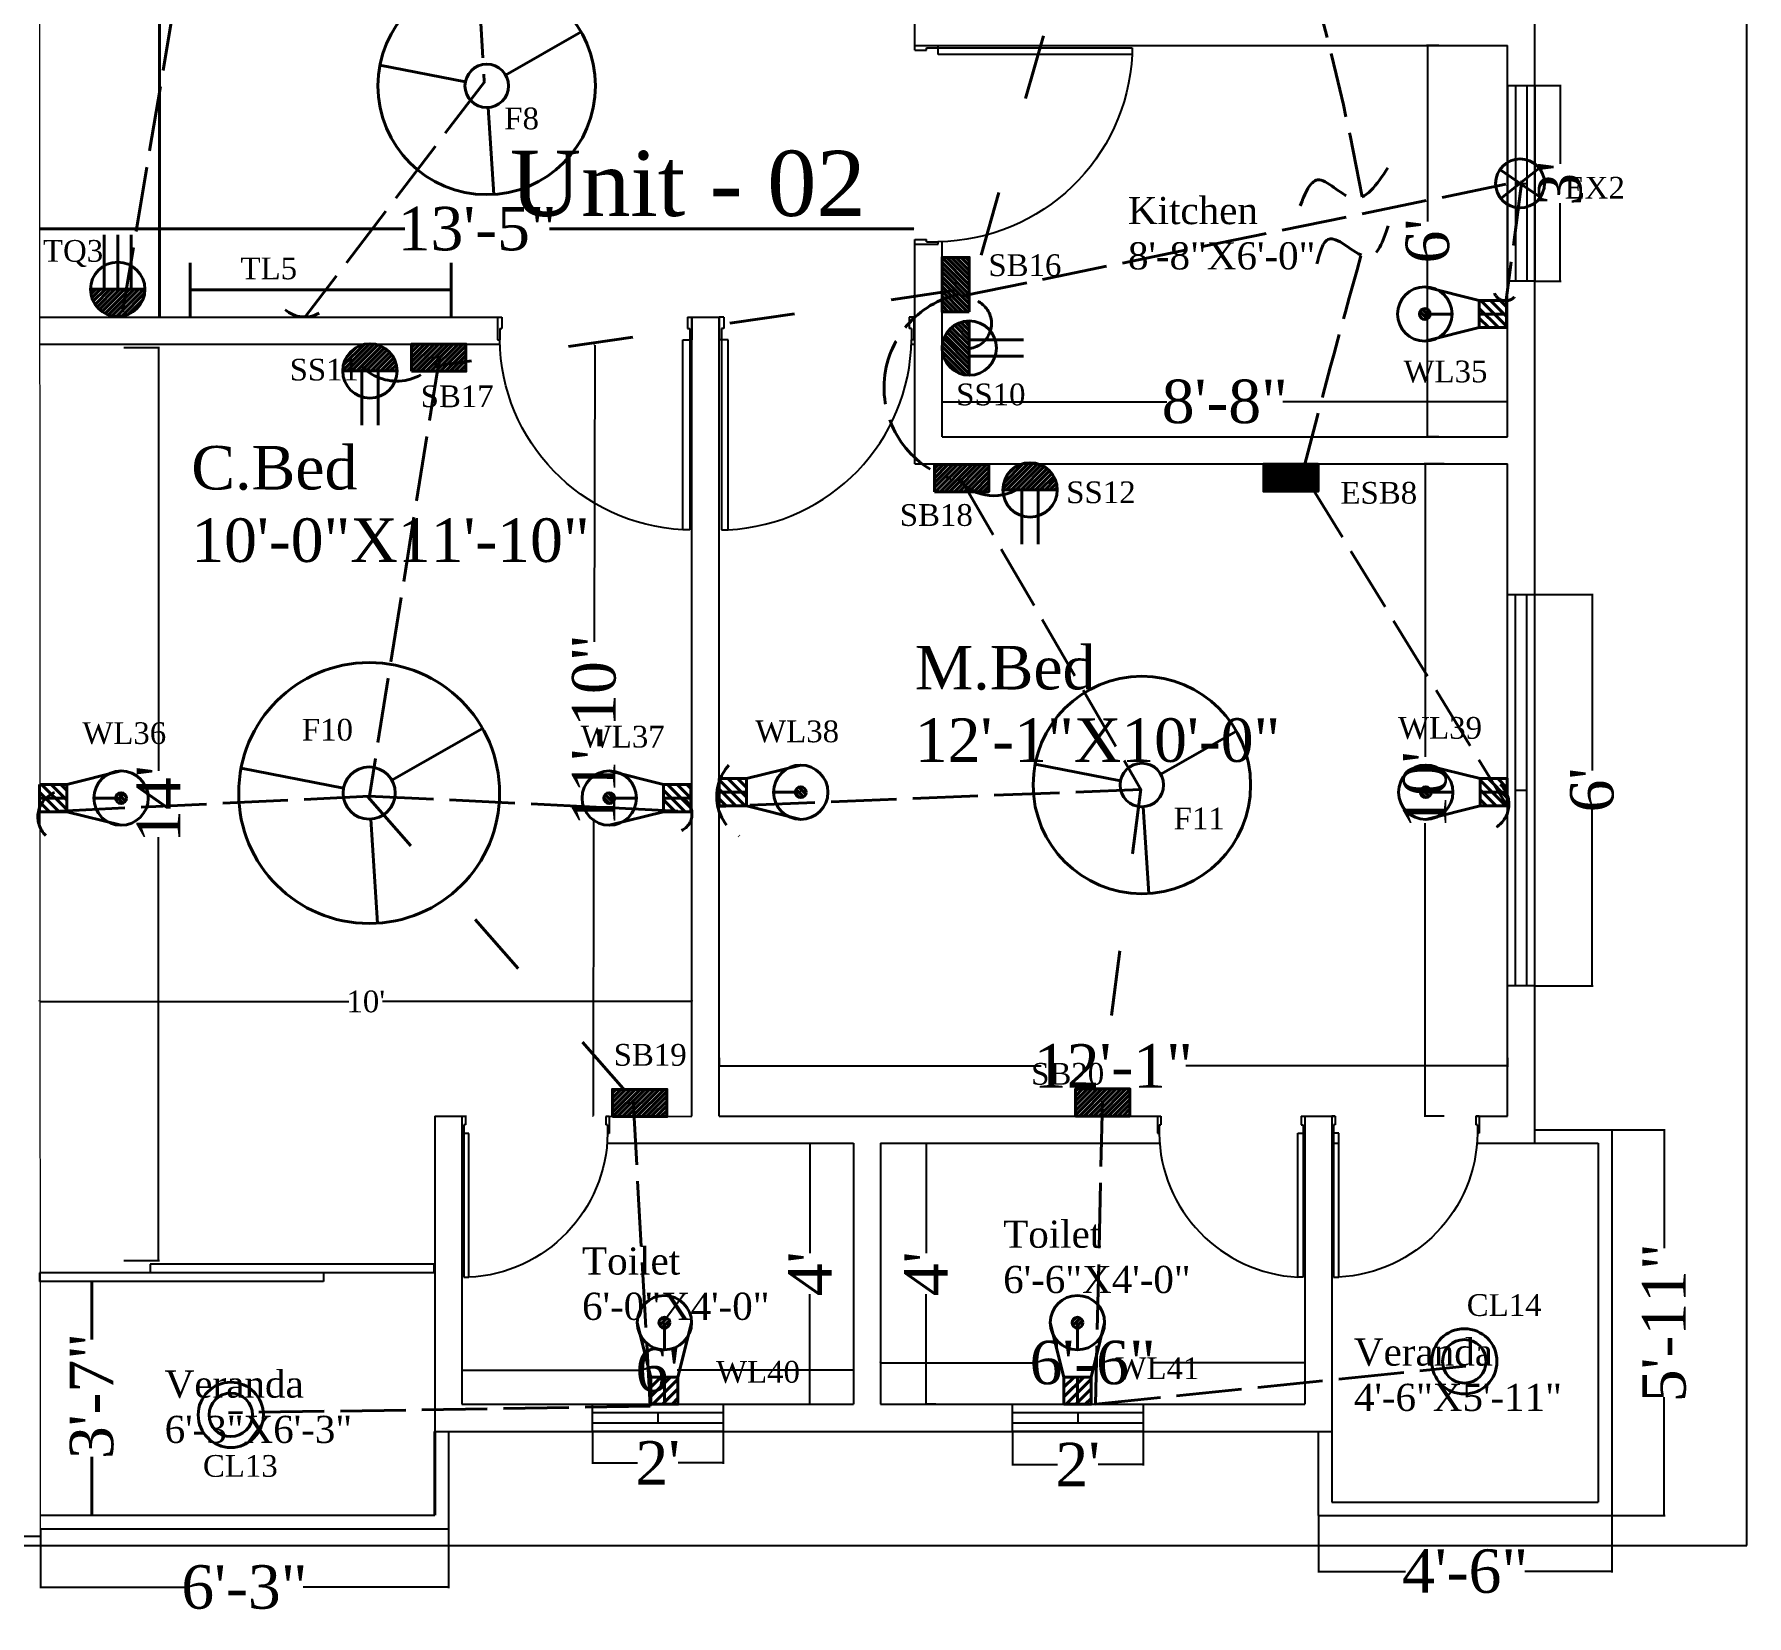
# Model space of a CAD drawing. Header units: inches. Extents: x -683 to 324, y -774 to 43.
# Drawn here: x -173.8 to 141.2, y -773.4 to -482.5 of the extents above; entities that cross this region are included whole.
import ezdxf

# ---------------------------------------------------------------- set-up
doc = ezdxf.new("R2010")
doc.units = ezdxf.units.IN
doc.header["$MEASUREMENT"] = 0
doc.linetypes.add('ACAD_ISO02W100', pattern=[15, 12, -3])
doc.linetypes.add('ACAD_ISO03W100', pattern=[30, 12, -18])
for name, color, linetype in [('Conduit', 118, 'ACAD_ISO02W100'), ('Dimention', 218, 'Continuous'), ('Door', 178, 'Continuous'), ('Emergency C', 50, 'ACAD_ISO02W100'), ('Fan', 109, 'Continuous'), ('Room Name', 10, 'Continuous'), ('SDB to SDB Conduit', 98, 'ACAD_ISO03W100'), ('sliding door', 6, 'Continuous'), ('Switch board', 182, 'Continuous'), ('Text', 38, 'Continuous'), ('Text 2', 18, 'Continuous'), ('veranda', 178, 'Continuous'), ('window', 78, 'Continuous')]:
    doc.layers.add(name, color=color, linetype=linetype)
doc.styles.get("Standard").update_dxf_attribs({"font": 'times.ttf', "height": 4})
doc.dimstyles.new('Copy of Horizontal', dxfattribs={"dimtxt": 0.18, "dimasz": 0.18, "dimexe": 0.18, "dimexo": 0.0625, "dimgap": 0.09, "dimtad": 0, "dimdec": 3, "dimzin": 0, "dimdsep": 46, "dimlunit": 4, "dimtxsty": 'Standard', "dimcen": 0.09, "dimadec": 0, "dimazin": 0, "dimtfac": 0.8, "dimtdec": 3, "dimtofl": 0, "dimtmove": 0, "dimatfit": 1, "dimfxl": 1, "dimtolj": 1, "dimtzin": 0, "dimarcsym": 0})
doc.dimstyles.new('Horizontal', dxfattribs={"dimtxt": 0.18, "dimasz": 0.18, "dimexe": 0.18, "dimexo": 0.0625, "dimgap": 0.09, "dimtad": 0, "dimdec": 3, "dimzin": 0, "dimdsep": 46, "dimlunit": 4, "dimtxsty": 'Standard', "dimcen": 0.09, "dimadec": 0, "dimazin": 0, "dimtfac": 0.8, "dimtdec": 3, "dimtofl": 0, "dimtmove": 0, "dimatfit": 3, "dimfxl": 1, "dimtolj": 1, "dimtzin": 0, "dimarcsym": 0})

# ---------------------------------------------------------------- blocks, each defined once
blk = doc.blocks.new('window 1')
at = {"layer": 'Door'}
for p, q in [((-0.5, 47), (-2, 47)), ((-2, 47), (-2, 5)), ((-0.5, 5), (-0.5, 47)), ((-43, 5), (-42.5, 5)), ((-43, 0), (-43, 5)), ((-42.5, 2.5), (-42.5, 5)), ((-2, 5), (0, 5)), ((-0.5, 2.5), (-0.5, 5)), ((0, 0), (0, 5)), ((-43, 0), (-42, 0)), ((-42.5, 2.5), (-42, 2.5)), ((-42, 0), (-42, 2.5)), ((-1, 2.5), (-0.5, 2.5)), ((-1, 0), (-1, 2.5)), ((-1, 0), (0, 0))]:
    blk.add_line(p, q, dxfattribs=at)
blk.add_arc((0.12, 4.43), 42.62, 92.846, 179.2373, dxfattribs=at)
blk = doc.blocks.new('window')
at = {"layer": 'window'}
for p, q in [((-12, 5), (12, 5)), ((-12, 0), (-12, 5)), ((12, 5), (12, 0)), ((-12, 3.5), (12, 3.5)), ((0, 3.5), (0, 1.5)), ((12, 1.5), (-12, 1.5)), ((12, 0), (-12, 0))]:
    blk.add_line(p, q, dxfattribs=at)
blk = doc.blocks.new('A$C7D924392')
at = {"layer": 'sliding door'}
for p, q in [((0, 0), (0, 48.87)), ((0, 48.87), (1.5, 48.87)), ((1.5, 0), (1.5, 48.87)), ((0, 0), (1.5, 0))]:
    blk.add_line(p, q, dxfattribs=at)
blk = doc.blocks.new('sliding door')
at = {"layer": 'sliding door'}
for p, q in [((-3, -67.86), (-3, -18.99)), ((-3, -18.99), (-1.5, -18.99)), ((-1.5, -67.86), (-1.5, -18.99)), ((-3, -67.86), (-1.5, -67.86))]:
    blk.add_line(p, q, dxfattribs=at)
blk.add_blockref('A$C7D924392', (-1.5, -48.87), dxfattribs=at)
blk = doc.blocks.new('window 2')
at = {"layer": 'Door'}
for p, q in [((0.5, 5), (0.5, 47)), ((0.5, 47), (2, 47)), ((2, 47), (2, 5)), ((2, 5), (0, 5)), ((0, 0), (0, 5)), ((0.5, 2.5), (0.5, 5)), ((43, 5), (42.5, 5)), ((42.5, 2.5), (42.5, 5)), ((43, 0), (43, 5)), ((1, 0), (0, 0)), ((1, 2.5), (0.5, 2.5)), ((1, 0), (1, 2.5)), ((42.5, 2.5), (42, 2.5)), ((42, 0), (42, 2.5)), ((43, 0), (42, 0))]:
    blk.add_line(p, q, dxfattribs=at)
blk.add_arc((-0.12, 4.43), 42.62, 0.7627, 87.154, dxfattribs=at)
blk = doc.blocks.new('*D41')
at = {"layer": 'Defpoints', "color": 0, "lineweight": 40}
for p in [(102.22, -491.92), (102.22, -527.92), (106.85, -527.92)]:
    blk.add_point(p, dxfattribs=at)
at = {"layer": 'Dimention', "color": 0, "lineweight": -2}
for p, q in [((102.28, -491.92), (107.03, -491.92)), ((106.85, -492.1), (106.85, -506.3)), ((106.85, -527.74), (106.85, -513.53)), ((102.28, -527.92), (107.03, -527.92))]:
    blk.add_line(p, q, dxfattribs=at)
at = {"layer": 'Dimention', "color": 0, "lineweight": 40}
for points in [[(106.82, -492.1), (106.88, -492.1), (106.85, -491.92)], [(106.82, -527.74), (106.88, -527.74), (106.85, -527.92)]]:
    blk.add_solid(points, dxfattribs=at)
at = {"layer": 'Dimention', "color": 0, "lineweight": 40, "insert": (106.85, -509.92), "char_height": 8, "attachment_point": 5, "rotation": 90}
blk.add_mtext("\\A1;3'", dxfattribs=at)
blk = doc.blocks.new('*D42')
at = {"layer": 'Defpoints', "color": 0, "lineweight": 40}
for p in [(97.19, -550.09), (-6.81, -552.76), (97.19, -552.76)]:
    blk.add_point(p, dxfattribs=at)
at = {"layer": 'Dimention', "color": 0, "lineweight": -2}
for p, q in [((-6.81, -552.7), (-6.81, -549.91)), ((-6.63, -550.09), (34.5, -550.09)), ((97.01, -550.09), (55.87, -550.09)), ((97.19, -552.7), (97.19, -549.91))]:
    blk.add_line(p, q, dxfattribs=at)
at = {"layer": 'Dimention', "color": 0, "lineweight": 40}
for points in [[(-6.63, -550.06), (-6.63, -550.12), (-6.81, -550.09)], [(97.01, -550.06), (97.01, -550.12), (97.19, -550.09)]]:
    blk.add_solid(points, dxfattribs=at)
at = {"layer": 'Dimention', "color": 0, "lineweight": 40, "insert": (45.19, -550.09), "char_height": 8, "attachment_point": 5}
blk.add_mtext('\\A1;8\'-8"', dxfattribs=at)
blk = doc.blocks.new('*D43')
at = {"layer": 'Defpoints', "color": 0, "lineweight": 40}
for p in [(84.62, -484.53), (82.49, -556.53), (84.62, -556.53)]:
    blk.add_point(p, dxfattribs=at)
at = {"layer": 'Dimention', "color": 0, "lineweight": -2}
for p, q in [((84.56, -484.53), (82.31, -484.53)), ((82.49, -484.71), (82.49, -516.92)), ((82.49, -556.35), (82.49, -524.13)), ((84.56, -556.53), (82.31, -556.53))]:
    blk.add_line(p, q, dxfattribs=at)
at = {"layer": 'Dimention', "color": 0, "lineweight": 40}
for points in [[(82.46, -484.71), (82.52, -484.71), (82.49, -484.53)], [(82.46, -556.35), (82.52, -556.35), (82.49, -556.53)]]:
    blk.add_solid(points, dxfattribs=at)
at = {"layer": 'Dimention', "color": 0, "lineweight": 40, "insert": (82.49, -520.53), "char_height": 8, "attachment_point": 5, "rotation": 90}
blk.add_mtext("\\A1;6'", dxfattribs=at)
blk = doc.blocks.new('*D44')
at = {"layer": 'Defpoints', "color": 0, "lineweight": 40}
for p in [(102.18, -585.53), (102.18, -657.53), (112.74, -657.53)]:
    blk.add_point(p, dxfattribs=at)
at = {"layer": 'Dimention', "color": 0, "lineweight": -2}
for p, q in [((102.24, -585.53), (112.92, -585.53)), ((112.74, -585.71), (112.74, -617.92)), ((112.74, -657.35), (112.74, -625.13)), ((102.24, -657.53), (112.92, -657.53))]:
    blk.add_line(p, q, dxfattribs=at)
at = {"layer": 'Dimention', "color": 0, "lineweight": 40}
for points in [[(112.71, -585.71), (112.77, -585.71), (112.74, -585.53)], [(112.71, -657.35), (112.77, -657.35), (112.74, -657.53)]]:
    blk.add_solid(points, dxfattribs=at)
at = {"layer": 'Dimention', "color": 0, "lineweight": 40, "insert": (112.74, -621.53), "char_height": 8, "attachment_point": 5, "rotation": 90}
blk.add_mtext("\\A1;6'", dxfattribs=at)
blk = doc.blocks.new('*D45')
at = {"layer": 'Defpoints', "color": 0, "lineweight": 40}
for p in [(-47.81, -670.72), (97.19, -670.72), (97.19, -672.28)]:
    blk.add_point(p, dxfattribs=at)
at = {"layer": 'Dimention', "color": 0, "lineweight": -2}
for p, q in [((-47.81, -670.78), (-47.81, -672.46)), ((97.19, -670.78), (97.19, -672.46)), ((-47.63, -672.28), (11.38, -672.28)), ((97.01, -672.28), (37.99, -672.28))]:
    blk.add_line(p, q, dxfattribs=at)
at = {"layer": 'Dimention', "color": 0, "lineweight": 40}
for points in [[(-47.63, -672.25), (-47.63, -672.31), (-47.81, -672.28)], [(97.01, -672.25), (97.01, -672.31), (97.19, -672.28)]]:
    blk.add_solid(points, dxfattribs=at)
at = {"layer": 'Dimention', "color": 0, "lineweight": 40, "insert": (24.69, -672.28), "char_height": 8, "attachment_point": 5}
blk.add_mtext('\\A1;12\'-1"', dxfattribs=at)
blk = doc.blocks.new('*D46')
at = {"layer": 'Defpoints', "color": 0, "lineweight": 40}
for p in [(82.02, -561.53), (85.59, -561.53), (85.59, -681.53)]:
    blk.add_point(p, dxfattribs=at)
at = {"layer": 'Dimention', "color": 0, "lineweight": -2}
for p, q in [((85.53, -561.53), (81.84, -561.53)), ((82.02, -561.71), (82.02, -615.41)), ((82.02, -681.35), (82.02, -627.64)), ((85.53, -681.53), (81.84, -681.53))]:
    blk.add_line(p, q, dxfattribs=at)
at = {"layer": 'Dimention', "color": 0, "lineweight": 40}
for points in [[(81.99, -561.71), (82.05, -561.71), (82.02, -561.53)], [(81.99, -681.35), (82.05, -681.35), (82.02, -681.53)]]:
    blk.add_solid(points, dxfattribs=at)
at = {"layer": 'Dimention', "color": 0, "lineweight": 40, "insert": (82.02, -621.53), "char_height": 8, "attachment_point": 5, "rotation": 90}
blk.add_mtext("\\A1;10'", dxfattribs=at)
blk = doc.blocks.new('*D47')
at = {"layer": 'Defpoints', "color": 0, "lineweight": 40}
for p in [(-172.81, -660.45), (-52.81, -660.45), (-52.81, -660.45)]:
    blk.add_point(p, dxfattribs=at)
at = {"layer": 'Dimention', "color": 0, "lineweight": -2}
for p, q in [((-172.81, -660.39), (-172.81, -660.27)), ((-172.63, -660.45), (-115.92, -660.45)), ((-52.99, -660.45), (-109.71, -660.45)), ((-52.81, -660.39), (-52.81, -660.27))]:
    blk.add_line(p, q, dxfattribs=at)
at = {"layer": 'Dimention', "color": 0, "lineweight": 40}
for points in [[(-172.63, -660.42), (-172.63, -660.48), (-172.81, -660.45)], [(-52.99, -660.42), (-52.99, -660.48), (-52.81, -660.45)]]:
    blk.add_solid(points, dxfattribs=at)
at = {"layer": 'Dimention', "color": 0, "lineweight": 40, "insert": (-112.81, -660.45), "char_height": 4, "attachment_point": 5}
blk.add_mtext("\\A1;10'", dxfattribs=at)
blk = doc.blocks.new('*D48')
at = {"layer": 'Defpoints', "color": 0, "lineweight": 40}
for p in [(-70.71, -539.53), (-70.93, -681.56), (-70.93, -681.56)]:
    blk.add_point(p, dxfattribs=at)
at = {"layer": 'Dimention', "color": 0, "lineweight": -2}
for p, q in [((-70.77, -539.53), (-70.89, -539.53)), ((-70.71, -539.71), (-70.79, -594.28)), ((-70.93, -681.38), (-70.84, -626.81)), ((-70.99, -681.56), (-71.11, -681.56))]:
    blk.add_line(p, q, dxfattribs=at)
at = {"layer": 'Dimention', "color": 0, "lineweight": 40}
for points in [[(-70.74, -539.71), (-70.68, -539.71), (-70.71, -539.53)], [(-70.96, -681.38), (-70.9, -681.38), (-70.93, -681.56)]]:
    blk.add_solid(points, dxfattribs=at)
at = {"layer": 'Dimention', "color": 0, "lineweight": 40, "insert": (-70.82, -610.54), "char_height": 8, "attachment_point": 5, "rotation": 89.9106}
blk.add_mtext('\\A1;11\'-10"', dxfattribs=at)
blk = doc.blocks.new('*D49')
at = {"layer": 'Defpoints', "color": 0, "lineweight": 40}
for p in [(6.15, -739.53), (30.15, -739.53), (30.15, -745.61)]:
    blk.add_point(p, dxfattribs=at)
at = {"layer": 'Dimention', "color": 0, "lineweight": -2}
for p, q in [((6.15, -739.59), (6.15, -745.79)), ((30.15, -739.59), (30.15, -745.79)), ((6.33, -745.61), (14.42, -745.61)), ((29.97, -745.61), (21.88, -745.61))]:
    blk.add_line(p, q, dxfattribs=at)
at = {"layer": 'Dimention', "color": 0, "lineweight": 40}
for points in [[(6.33, -745.58), (6.33, -745.64), (6.15, -745.61)], [(29.97, -745.58), (29.97, -745.64), (30.15, -745.61)]]:
    blk.add_solid(points, dxfattribs=at)
at = {"layer": 'Dimention', "color": 0, "lineweight": 40, "insert": (18.15, -745.61), "char_height": 8, "attachment_point": 5}
blk.add_mtext("\\A1;2'", dxfattribs=at)
blk = doc.blocks.new('*D50')
at = {"layer": 'Defpoints', "color": 0, "lineweight": 40}
for p in [(-71.1, -739.53), (-47.1, -739.53), (-47.1, -745.32)]:
    blk.add_point(p, dxfattribs=at)
at = {"layer": 'Dimention', "color": 0, "lineweight": -2}
for p, q in [((-71.1, -739.59), (-71.1, -745.5)), ((-47.1, -739.59), (-47.1, -745.5)), ((-70.92, -745.32), (-62.83, -745.32)), ((-47.28, -745.32), (-55.37, -745.32))]:
    blk.add_line(p, q, dxfattribs=at)
at = {"layer": 'Dimention', "color": 0, "lineweight": 40}
for points in [[(-70.92, -745.29), (-70.92, -745.35), (-71.1, -745.32)], [(-47.28, -745.29), (-47.28, -745.35), (-47.1, -745.32)]]:
    blk.add_solid(points, dxfattribs=at)
at = {"layer": 'Dimention', "color": 0, "lineweight": 40, "insert": (-59.1, -745.32), "char_height": 8, "attachment_point": 5}
blk.add_mtext("\\A1;2'", dxfattribs=at)
blk = doc.blocks.new('*D51')
at = {"layer": 'Defpoints', "color": 0, "lineweight": 40}
for p in [(-95.11, -728.26), (-23.11, -728.26), (-23.11, -728.26)]:
    blk.add_point(p, dxfattribs=at)
at = {"layer": 'Dimention', "color": 0, "lineweight": -2}
for p, q in [((-95.11, -728.2), (-95.11, -728.08)), ((-94.93, -728.26), (-62.72, -728.26)), ((-23.29, -728.26), (-55.51, -728.26)), ((-23.11, -728.2), (-23.11, -728.08))]:
    blk.add_line(p, q, dxfattribs=at)
at = {"layer": 'Dimention', "color": 0, "lineweight": 40}
for points in [[(-94.93, -728.23), (-94.93, -728.29), (-95.11, -728.26)], [(-23.29, -728.23), (-23.29, -728.29), (-23.11, -728.26)]]:
    blk.add_solid(points, dxfattribs=at)
at = {"layer": 'Dimention', "color": 0, "lineweight": 40, "insert": (-59.11, -728.26), "char_height": 8, "attachment_point": 5}
blk.add_mtext("\\A1;6'", dxfattribs=at)
blk = doc.blocks.new('*D52')
at = {"layer": 'Defpoints', "color": 0, "lineweight": 40}
for p in [(-31.12, -686.53), (-31.12, -686.53), (-31.12, -734.53)]:
    blk.add_point(p, dxfattribs=at)
at = {"layer": 'Dimention', "color": 0, "lineweight": -2}
for p, q in [((-31.19, -686.53), (-31.3, -686.53)), ((-31.12, -686.71), (-31.12, -706.76)), ((-31.12, -734.35), (-31.12, -714.29)), ((-31.19, -734.53), (-31.3, -734.53))]:
    blk.add_line(p, q, dxfattribs=at)
at = {"layer": 'Dimention', "color": 0, "lineweight": 40}
for points in [[(-31.15, -686.71), (-31.09, -686.71), (-31.12, -686.53)], [(-31.15, -734.35), (-31.09, -734.35), (-31.12, -734.53)]]:
    blk.add_solid(points, dxfattribs=at)
at = {"layer": 'Dimention', "color": 0, "lineweight": 40, "insert": (-31.12, -710.53), "char_height": 8, "attachment_point": 5, "rotation": 90}
blk.add_mtext("\\A1;4'", dxfattribs=at)
blk = doc.blocks.new('*D53')
at = {"layer": 'Defpoints', "color": 0, "lineweight": 40}
for p in [(-9.77, -686.53), (-9.77, -686.53), (-7.89, -734.53)]:
    blk.add_point(p, dxfattribs=at)
at = {"layer": 'Dimention', "color": 0, "lineweight": -2}
for p, q in [((-9.83, -686.53), (-9.95, -686.53)), ((-9.77, -686.71), (-9.77, -706.76)), ((-9.77, -734.35), (-9.77, -714.29)), ((-7.95, -734.53), (-9.95, -734.53))]:
    blk.add_line(p, q, dxfattribs=at)
at = {"layer": 'Dimention', "color": 0, "lineweight": 40}
for points in [[(-9.8, -686.71), (-9.74, -686.71), (-9.77, -686.53)], [(-9.8, -734.35), (-9.74, -734.35), (-9.77, -734.53)]]:
    blk.add_solid(points, dxfattribs=at)
at = {"layer": 'Dimention', "color": 0, "lineweight": 40, "insert": (-9.77, -710.53), "char_height": 8, "attachment_point": 5, "rotation": 90}
blk.add_mtext("\\A1;4'", dxfattribs=at)
blk = doc.blocks.new('*D54')
at = {"layer": 'Defpoints', "color": 0, "lineweight": 40}
for p in [(-18.11, -726.9), (59.89, -726.9), (59.89, -726.9)]:
    blk.add_point(p, dxfattribs=at)
at = {"layer": 'Dimention', "color": 0, "lineweight": -2}
for p, q in [((-18.11, -726.84), (-18.11, -726.72)), ((-17.93, -726.9), (10.09, -726.9)), ((59.71, -726.9), (31.68, -726.9)), ((59.89, -726.84), (59.89, -726.72))]:
    blk.add_line(p, q, dxfattribs=at)
at = {"layer": 'Dimention', "color": 0, "lineweight": 40}
for points in [[(-17.93, -726.87), (-17.93, -726.93), (-18.11, -726.9)], [(59.71, -726.87), (59.71, -726.93), (59.89, -726.9)]]:
    blk.add_solid(points, dxfattribs=at)
at = {"layer": 'Dimention', "color": 0, "lineweight": 40, "insert": (20.89, -726.9), "char_height": 8, "attachment_point": 5}
blk.add_mtext('\\A1;6\'-6"', dxfattribs=at)
blk = doc.blocks.new('*D55')
at = {"layer": 'Defpoints', "color": 0, "lineweight": 40}
for p in [(116.39, -684.03), (116.39, -755.03), (126.01, -755.03)]:
    blk.add_point(p, dxfattribs=at)
at = {"layer": 'Dimention', "color": 0, "lineweight": -2}
for p, q in [((116.45, -684.03), (126.19, -684.03)), ((126.01, -684.21), (126.01, -705.81)), ((126.01, -754.85), (126.01, -733.24)), ((116.45, -755.03), (126.19, -755.03))]:
    blk.add_line(p, q, dxfattribs=at)
at = {"layer": 'Dimention', "color": 0, "lineweight": 40}
for points in [[(125.98, -684.21), (126.04, -684.21), (126.01, -684.03)], [(125.98, -754.85), (126.04, -754.85), (126.01, -755.03)]]:
    blk.add_solid(points, dxfattribs=at)
at = {"layer": 'Dimention', "color": 0, "lineweight": 40, "insert": (126.01, -719.53), "char_height": 8, "attachment_point": 5, "rotation": 90}
blk.add_mtext('\\A1;5\'-11"', dxfattribs=at)
blk = doc.blocks.new('*D56')
at = {"layer": 'Defpoints', "color": 0, "lineweight": 40}
for p in [(62.39, -755.03), (116.39, -755.03), (116.39, -765.28)]:
    blk.add_point(p, dxfattribs=at)
at = {"layer": 'Dimention', "color": 0, "lineweight": -2}
for p, q in [((62.39, -755.09), (62.39, -765.46)), ((116.39, -755.09), (116.39, -765.46)), ((62.57, -765.28), (78.43, -765.28)), ((116.21, -765.28), (100.34, -765.28))]:
    blk.add_line(p, q, dxfattribs=at)
at = {"layer": 'Dimention', "color": 0, "lineweight": 40}
for points in [[(62.57, -765.25), (62.57, -765.31), (62.39, -765.28)], [(116.21, -765.25), (116.21, -765.31), (116.39, -765.28)]]:
    blk.add_solid(points, dxfattribs=at)
at = {"layer": 'Dimention', "color": 0, "lineweight": 40, "insert": (89.39, -765.28), "char_height": 8, "attachment_point": 5}
blk.add_mtext('\\A1;4\'-6"', dxfattribs=at)
blk = doc.blocks.new('*D73')
at = {"layer": 'Defpoints', "color": 0, "lineweight": 40}
for p in [(-172.64, -757.42), (-97.61, -757.42), (-97.61, -768.2)]:
    blk.add_point(p, dxfattribs=at)
at = {"layer": 'Dimention', "color": 0, "lineweight": -2}
for p, q in [((-172.64, -757.49), (-172.64, -768.38)), ((-97.61, -757.49), (-97.61, -768.38)), ((-172.46, -768.2), (-145.92, -768.2)), ((-97.79, -768.2), (-124.33, -768.2))]:
    blk.add_line(p, q, dxfattribs=at)
at = {"layer": 'Dimention', "color": 0, "lineweight": 40}
for points in [[(-172.46, -768.17), (-172.46, -768.23), (-172.64, -768.2)], [(-97.79, -768.17), (-97.79, -768.23), (-97.61, -768.2)]]:
    blk.add_solid(points, dxfattribs=at)
at = {"layer": 'Dimention', "color": 0, "lineweight": 40, "insert": (-135.13, -768.2), "char_height": 8, "attachment_point": 5}
blk.add_mtext('\\A1;6\'-3"', dxfattribs=at)
blk = doc.blocks.new('*D83')
at = {"layer": 'Defpoints', "color": 0, "lineweight": 40}
for p in [(-157.39, -540.11), (-157.39, -708.11), (-150.94, -708.11)]:
    blk.add_point(p, dxfattribs=at)
at = {"layer": 'Dimention', "color": 0, "lineweight": -2}
for p, q in [((-157.33, -540.11), (-150.76, -540.11)), ((-150.94, -540.29), (-150.94, -617.99)), ((-150.94, -707.93), (-150.94, -630.23)), ((-157.33, -708.11), (-150.76, -708.11))]:
    blk.add_line(p, q, dxfattribs=at)
at = {"layer": 'Dimention', "color": 0, "lineweight": 40}
for points in [[(-150.97, -540.29), (-150.91, -540.29), (-150.94, -540.11)], [(-150.97, -707.93), (-150.91, -707.93), (-150.94, -708.11)]]:
    blk.add_solid(points, dxfattribs=at)
at = {"layer": 'Dimention', "color": 0, "lineweight": 40, "insert": (-150.94, -624.11), "char_height": 8, "attachment_point": 5, "rotation": 90}
blk.add_mtext("\\A1;14'", dxfattribs=at)
blk = doc.blocks.new('Fan')
at = {"layer": 'Fan', "lineweight": 40}
for p, q in [((1.74, 0.99), (8.69, 4.96)), ((-1.96, 0.38), (-9.82, 1.9)), ((0.13, -2), (0.65, -9.98))]:
    blk.add_line(p, q, dxfattribs=at)
for radius in [10, 2]:
    blk.add_circle((0, 0), radius, dxfattribs=at)
blk = doc.blocks.new('TL')
at = {"layer": 'Switch board', "lineweight": 40}
for p, q in [((-24, 0), (-24, 5)), ((24, 0), (24, 5)), ((-24, 0), (24, 0)), ((-24, 0), (-24, -5)), ((24, 0), (24, -5))]:
    blk.add_line(p, q, dxfattribs=at)
blk = doc.blocks.new('SB')
at = {"layer": 'Switch board', "lineweight": 40}
h = blk.add_hatch(dxfattribs=at)
h.set_pattern_fill('ANSI31', color=256, scale=5, style=0)
h.set_pattern_definition([(45, (-224.795, 3.29954), (-0.4419417, 0.4419417), [])])
h.paths.add_polyline_path([(5, 0), (5, 5), (-5, 5), (-5, 0)])
blk.add_lwpolyline([(-5, 0), (5, 0), (5, 5), (-5, 5)], close=True, dxfattribs=at)
blk = doc.blocks.new('2 pin')
at = {"layer": 'Switch board', "lineweight": 40}
h = blk.add_hatch(dxfattribs=at)
h.set_pattern_fill('ANSI31', color=256, scale=5, style=0)
h.set_pattern_definition([(45, (-254.6713, 8.2058), (-0.4419417, 0.4419417), [])])
h.paths.add_polyline_path([(5, 5), (-5, 5, 1)])
for p, q in [((-1.5, 5), (-1.5, 15)), ((1.5, 5), (1.5, 15)), ((-5, 5), (5, 5))]:
    blk.add_line(p, q, dxfattribs=at)
blk.add_circle((0, 5), 5, dxfattribs=at)
blk = doc.blocks.new('WL')
at = {"layer": 'Switch board', "lineweight": 40}
h = blk.add_hatch(dxfattribs=at)
h.set_pattern_fill('ANSI31', color=256, scale=5, style=0)
h.set_pattern_definition([(45, (-235.11827, 115.6762), (-0.4419417, 0.4419417), [])])
h.paths.add_polyline_path([(1, 15, 1), (-1, 15, 1)])
h = blk.add_hatch(dxfattribs=at)
h.set_pattern_fill('ANSI31', color=256, scale=10, style=0)
h.set_pattern_definition([(45, (-235.1183, 115.6762), (-0.8838835, 0.8838835), [])])
h.paths.add_polyline_path([(0, 5), (-2.5, 5), (-2.5, 0), (0, 0)])
h.paths.add_polyline_path([(0, 0), (2.5, 0), (2.5, 5), (0, 5)])
for p, q in [((-2.5, 5), (-5, 15)), ((0, 10), (0, 15)), ((2.5, 5), (5, 15)), ((0, 0), (0, 5))]:
    blk.add_line(p, q, dxfattribs=at)
blk.add_lwpolyline([(-2.5, 0), (2.5, 0), (2.5, 5), (-2.5, 5)], close=True, dxfattribs=at)
for radius in [5, 1]:
    blk.add_circle((0, 15), radius, dxfattribs=at)
blk = doc.blocks.new('EXF')
at = {"layer": 'Switch board', "lineweight": 40}
for p, q in [((-4.96, 3.37), (4.96, -3.37)), ((4.69, 3.74), (-4.69, -3.74))]:
    blk.add_line(p, q, dxfattribs=at)
blk.add_circle((0, 0), 6, dxfattribs=at)
blk = doc.blocks.new('CL')
at = {"layer": 'Switch board', "lineweight": 40}
for radius in [6, 4]:
    blk.add_circle((0, 0), radius, dxfattribs=at)
blk = doc.blocks.new('ESB')
at = {"layer": 'Switch board', "lineweight": 40}
h = blk.add_hatch(dxfattribs=at)
h.set_pattern_fill('ANSI33', color=256, style=0)
h.set_pattern_definition([(45, (320.91762, 69.20733), (-0.1767767, 0.1767767), []), (45, (321.0944, 69.20733), (-0.1767767, 0.1767767), [0.125, -0.0625])])
h.paths.add_polyline_path([(0.01, -5.06), (5.01, -5.06), (5.01, 4.94), (0.01, 4.94)])
blk.add_line((4.99, -0.12), (0.05, -0.09), dxfattribs=at)
at = {"layer": 'Switch board', "lineweight": 40, "rotation": 90}
blk.add_blockref('SB', (5.01, -0.06), dxfattribs=at)
blk = doc.blocks.new('3 pin')
at = {"layer": 'Switch board', "lineweight": 40}
h = blk.add_hatch(dxfattribs=at)
h.set_pattern_fill('ANSI31', color=256, scale=5, style=0)
h.set_pattern_definition([(45, (-257.0965, 5.305), (-0.4419417, 0.4419417), [])])
h.paths.add_polyline_path([(5, 5), (-5, 5, 1)])
for p, q in [((-2.5, 5), (-2.5, 15)), ((0, 5), (0, 15)), ((2.5, 5), (2.5, 15)), ((-5, 5), (5, 5))]:
    blk.add_line(p, q, dxfattribs=at)
blk.add_circle((0, 5), 5, dxfattribs=at)

msp = doc.modelspace()

# ---------------------------------------------------------------- linework, layer by layer
for p, q in [((141.1856, -760.5267), (141.1856, -46.5267)), ((-11.8144, -484.5267), (-11.8144, -426.5267)), ((102.1856, -686.5267), (102.1856, -426.5267)), ((-11.8144, -484.5267), (97.1856, -484.5267)), ((97.1856, -556.5267), (97.1856, -484.5267)), ((97.1856, -556.5267), (97.1856, -484.5267)), ((-11.8144, -561.5267), (-11.8144, -520.2267)), ((-6.8144, -556.5267), (-6.8144, -520.634)), ((-172.8144, -534.5267), (-87.7693, -534.5267)), ((-52.8144, -539.5267), (-52.8144, -534.5267)), ((-52.8144, -534.5267), (-47.8144, -534.5267)), ((-47.8144, -681.5267), (-47.8144, -534.5267)), ((-12.4592, -534.5267), (-11.8144, -534.5267)), ((-172.8144, -539.5267), (-88.1643, -539.5267)), ((-52.8144, -681.5267), (-52.8144, -539.5267)), ((-12.3452, -539.5267), (-11.8144, -539.5267)), ((-6.8144, -556.5267), (97.1856, -556.5267)), ((-11.8144, -561.5267), (97.1856, -561.5267)), ((97.1856, -681.5267), (97.1856, -561.5267)), ((97.1856, -681.5267), (97.1856, -561.5267)), ((-100.1148, -681.5267), (-94.2825, -681.5267)), ((-100.1148, -681.5267), (-100.1148, -739.5267)), ((-95.1148, -681.5267), (-95.1148, -734.5267)), ((-68.0248, -681.5667), (-52.8144, -681.5267)), ((-47.8144, -681.5267), (32.7952, -681.5267)), ((59.8852, -681.5267), (59.8852, -734.5267)), ((59.8852, -681.5267), (65.5152, -681.5267)), ((64.8852, -681.5267), (64.8852, -739.5267)), ((91.3452, -681.5267), (97.1856, -681.5267)), ((-68.425, -686.5267), (-23.1148, -686.5267)), ((-23.1148, -686.5267), (-23.1148, -734.5267)), ((-18.1148, -686.5267), (-18.1148, -734.5267)), ((-18.1148, -686.5267), (33.1987, -686.5267)), ((64.8852, -686.5267), (66.1452, -686.5267)), ((91.5717, -686.5267), (102.1856, -686.5267)), ((-95.1148, -734.5267), (-23.1148, -734.5267)), ((-18.1148, -734.5267), (59.8852, -734.5267)), ((-100.1148, -739.5267), (64.8852, -739.5267)), ((-178.0074, -758.8289), (-172.6388, -758.8289)), ((-494.8144, -760.5267), (141.1856, -760.5267))]:
    msp.add_line(p, q)
at = {"color": 1, "lineweight": 18}
msp.add_line((-172.6382, -760.5267), (-172.8144, -292.5267), dxfattribs=at)
at = {"layer": 'Conduit', "lineweight": 40}
for p, q in [((-138.1733, -418.151), (-157.644, -534.1457)), ((-94.5055, -429.93), (-91.0513, -491.1627)), ((-90.9055, -491.1472), (-123.9425, -534.45)), ((-3.0092, -530.6128), (99.8103, -509.4716)), ((99.8103, -509.4716), (96.9437, -531.4148)), ((-99.213, -541.6723), (-112.1522, -622.6855)), ((-3.4412, -564.211), (29.7935, -621.5418)), ((-112.1522, -622.6855), (-172.8183, -625.5825)), ((-112.369, -622.6278), (-53.066, -625.5044)), ((29.751, -621.417), (-48.0145, -624.5392)), ((-63.6615, -678.5043), (-60.4794, -734.9126)), ((22.6833, -678.7994), (21.3965, -734.5332)), ((21.3965, -734.5332), (89.4967, -727.5457)), ((-60.4794, -734.9126), (-138.0422, -736.1043))]:
    msp.add_line(p, q, dxfattribs=at)
for centre, radius, start, end in [((0.0764, -547.4605), 17.5652, 101.972591, 252.50302), ((-2.3374, -535.7108), 4.6144, 274.055219, 98.879038), ((96.8332, -529.3555), 2.18, 200.99295, 319.349887), ((-124.0627, -529.0152), 5.4794, 229.477605, 298.938933), ((-107.099, -537.2535), 9.0384, 222.982107, 329.440312), ((2.6773, -558.8065), 8.5643, 220.765639, 308.53654), ((-39.8193, -622.7288), 8.4565, 137.053835, 239.420735), ((92.4379, -624.141), 4.9992, 302.760991, 46.940201), ((-168.3737, -626.4552), 4.7554, 110.809115, 226.254071), ((-56.1134, -625.9648), 3.3022, 294.713726, 62.293796)]:
    msp.add_arc(centre, radius, start, end, dxfattribs=at)
at = {"layer": 'Dimention', "lineweight": 40}
for p, q in [((-150.7341, -534.3467), (-150.7341, -468.6441)), ((-172.6344, -518.292), (-105.6214, -518.292)), ((-11.9944, -518.292), (-79.0073, -518.292)), ((-163.1828, -712.1036), (-163.1828, -722.6169)), ((-163.1828, -754.7436), (-163.1828, -744.2302))]:
    msp.add_line(p, q, dxfattribs=at)
for points in [[(-172.6344, -518.262), (-172.6344, -518.322), (-172.8144, -518.292)], [(-11.9944, -518.262), (-11.9944, -518.322), (-11.8144, -518.292)], [(-150.7641, -534.3467), (-150.7041, -534.3467), (-150.7341, -534.5267)], [(-163.2128, -712.1036), (-163.1528, -712.1036), (-163.1828, -711.9236)], [(-163.2128, -754.7436), (-163.1528, -754.7436), (-163.1828, -754.9236)]]:
    msp.add_solid(points, dxfattribs=at)
at = {"layer": 'Emergency C', "lineweight": 40}
msp.add_line((60.5474, -564.7937), (96.9824, -624.2671), dxfattribs=at)
for centre, radius, start, end in [((-356.4467, -590.3568), 433.943, 10.350125, 22.521295), ((2299.6312, -1143.7085), 2314.1454, 164.4477141, 165.5032501)]:
    msp.add_arc(centre, radius, start, end, dxfattribs=at)
for points in [[(59.0536, -514.043), (62.2565, -509.2925), (68.5652, -512.5888), (75.1652, -507.0627)], [(62.1387, -524.7152), (64.3753, -520.161), (71.5154, -523.4263), (75.2144, -517.7551)]]:
    msp.add_spline(points, degree=3, dxfattribs=at)
at = {"layer": 'SDB to SDB Conduit', "lineweight": 40}
for p, q in [((28.172, -425.0104), (-2.0281, -531.6255)), ((-4.2906, -529.5842), (-99.0403, -543.3672)), ((-112.4528, -622.7852), (-63.4833, -678.7079)), ((29.7152, -621.3792), (22.3282, -678.9233))]:
    msp.add_line(p, q, dxfattribs=at)
at = {"layer": 'veranda'}
for p, q in [((102.1856, -684.0267), (116.3852, -684.0267)), ((102.1856, -686.5267), (113.8852, -686.5267)), ((113.8852, -686.5267), (113.8852, -752.5267)), ((116.3852, -684.0267), (116.3852, -755.0267)), ((-97.6148, -739.5267), (-97.6148, -757.4236)), ((62.3852, -739.5267), (62.3852, -755.0267)), ((64.8852, -739.5267), (64.8852, -752.5267)), ((64.8852, -752.5267), (113.8852, -752.5267)), ((-172.6382, -754.9236), (-100.1148, -754.9236)), ((62.3852, -755.0267), (116.3852, -755.0267)), ((-172.6382, -757.4236), (-97.6148, -757.4236))]:
    msp.add_line(p, q, dxfattribs=at)
at = {"layer": 'veranda', "color": 0, "lineweight": 40}
msp.add_line((-100.1148, -739.5267), (-100.1148, -754.9236), dxfattribs=at)

# ---------------------------------------------------------------- block references
for name, p, xscale, yscale, zscale, rotation in [('window 1', (-52.8144, -534.5267), -0.8322600000000051, 0.8322600000000051, 1.10968, 180), ('window 1', (-47.8144, -534.5267), 0.8322600000000056, 0.8322600000000051, 1.10968, 180), ('window 2', (-95.1148, -681.5667), -0.6299999999999955, 0.6299999999999955, 0.9, 180), ('window 2', (59.8852, -681.5267), 0.6299999999999955, 0.6299999999999955, 0.9, 180), ('window 2', (64.8852, -681.5267), -0.6299999999999955, 0.6299999999999955, 0.9, 180), ('sliding door', (-172.7939, -711.9417), -1.068772319999994, 1.068772319999994, 1.06877232, 90)]:
    msp.add_blockref(name, p, dxfattribs=dict(xscale=xscale, yscale=yscale, zscale=zscale, rotation=rotation))
at = {"layer": 'Door', "xscale": -0.8500000000000227, "yscale": 0.8500000000000227, "rotation": 270}
msp.add_blockref('window 1', (-11.8144, -484.5267), dxfattribs=at)
at = {"layer": 'Emergency C', "lineweight": 40, "rotation": 90}
msp.add_blockref('ESB', (57.2971, -566.5693), dxfattribs=at)
at = {"layer": 'Fan', "lineweight": 40, "xscale": 2, "yscale": 2}
for p in [(-90.5649, -491.9761), (29.9305, -620.5998)]:
    msp.add_blockref('Fan', p, dxfattribs=at)
at = {"layer": 'Fan', "lineweight": 40, "xscale": 2.399999999999999, "yscale": 2.400000000000006, "zscale": 1.2}
msp.add_blockref('Fan', (-112.1896, -622.0828), dxfattribs=at)
at = {"layer": 'SDB to SDB Conduit', "lineweight": 40}
msp.add_blockref('3 pin', (-158.4373, -534.403), dxfattribs=at)
at = {"layer": 'sliding door', "color": 0, "lineweight": 40, "xscale": 3, "rotation": 90}
msp.add_blockref('window', (102.1774, -621.5267), dxfattribs=at)
at = {"layer": 'Switch board', "lineweight": 40, "xscale": 0.75, "yscale": 0.75, "zscale": 0.75}
msp.add_blockref('EXF', (99.493, -509.9178), dxfattribs=at)
at = {"layer": 'Switch board', "lineweight": 40}
for name, p in [('TL', (-121.0878, -529.5267)), ('SB', (-99.3944, -544.4874)), ('SB', (-3.2193, -566.6366)), ('SB', (-62.4339, -681.6165)), ('SB', (22.7338, -681.5267)), ('WL', (-57.8883, -734.5267)), ('WL', (18.0861, -734.5267)), ('CL', (89.2466, -726.6392)), ('CL', (-137.6385, -736.4939))]:
    msp.add_blockref(name, p, dxfattribs=at)
for name, p, rotation in [('SB', (-1.8144, -528.5334), 90), ('WL', (96.9784, -533.9492), 90), ('2 pin', (-6.8144, -540.2141), 270), ('2 pin', (-112.0576, -539.4137), 180), ('2 pin', (9.3716, -561.2996), 180), ('WL', (-47.8144, -621.9313), 270), ('WL', (97.1505, -621.9313), 90), ('WL', (-172.8144, -623.0175), 270), ('WL', (-53.0303, -623.0175), 90)]:
    msp.add_blockref(name, p, dxfattribs=dict(at, rotation=rotation))
at = {"layer": 'window', "xscale": 1.5, "rotation": 90}
msp.add_blockref('window', (102.2188, -509.9178), dxfattribs=at)
at = {"layer": 'window', "lineweight": 40}
for p in [(-59.1017, -739.5267), (18.1476, -739.5267)]:
    msp.add_blockref('window', p, dxfattribs=at)

# ---------------------------------------------------------------- texts
at = {"layer": 'Dimention', "lineweight": 40}
msp.add_text('3\'-7"', height=8, rotation=90, dxfattribs=at).set_placement((-159.2636, -744.619))
at = {"layer": 'Dimention', "lineweight": 40, "insert": (-92.3144, -518.292), "char_height": 8, "attachment_point": 5}
msp.add_mtext('\\A1;13\'-5"', dxfattribs=at)
at = {"layer": 'Room Name', "lineweight": 40, "attachment_point": 1}
for s, insert, char_height, width in [('Kitchen\\P8\'-8"X6\'-0"', (27.3718, -512.4138), 5, 19.384617), ('C.Bed\\P10\'-0"X11\'-10"', (-144.9046, -558.2259), 8, 38.879437), ('M.Bed\\P12\'-1"X10\'-0"', (-11.8358, -595.0109), 8, 38.879437), ('Toilet\\P6\'-6"X4\'-0"', (4.424, -700.7422), 5, 19.384617), ('Toilet\\P6\'-0"X4\'-0"', (-73.0288, -705.6739), 5, 19.384617), ('Veranda\\P4\'-6"X5\'-11"', (68.9388, -722.4289), 5, 19.384617), ('Veranda\\P6\'-3"X6\'-3"', (-149.7978, -728.3194), 5, 19.384617)]:
    msp.add_mtext(s, dxfattribs=dict(at, insert=insert, char_height=char_height, width=width))
at = {"layer": 'Text', "lineweight": 40, "char_height": 4, "width": 2.224964, "attachment_point": 1}
for s, insert in [('F8', (-87.3381, -495.9726)), ('EX2', (107.6872, -508.7126)), ('TQ3', (-172.1855, -520.3346)), ('TL5', (-135.8438, -523.5525)), ('SB16', (1.7011, -522.966)), ('SS11', (-126.8152, -542.1794)), ('WL35', (78.0575, -542.5187)), ('SB17', (-102.718, -547.0867)), ('SS10', (-4.235, -546.7433)), ('SS12', (16.0235, -564.746)), ('ESB8', (66.4623, -564.8493)), ('SB18', (-14.5966, -568.9296)), ('WL36', (-164.9535, -609.0567)), ('F10', (-124.568, -608.4319)), ('WL37', (-73.2658, -609.7039)), ('WL38', (-41.1913, -608.7331)), ('WL39', (77.0632, -608.0858)), ('F11', (35.7815, -624.767)), ('SB19', (-67.217, -668.2457)), ('SB20', (9.5676, -671.7412)), ('CL14', (89.6864, -714.2812)), ('WL40', (-48.3855, -726.5655)), ('WL41', (25.0849, -725.9173)), ('CL13', (-142.7621, -743.8793))]:
    msp.add_mtext(s, dxfattribs=dict(at, insert=insert))
at = {"layer": 'Text 2', "lineweight": 40, "insert": (-86.2975, -503.9132), "char_height": 12, "width": 63.96077, "attachment_point": 1}
msp.add_mtext('Unit - 02', dxfattribs=at)

# ---------------------------------------------------------------- dimensions: what is measured, and where the dimension line sits
at = {"layer": 'Dimention', "lineweight": 40}
for base, p1, p2, picture, middle in [((82.4853, -556.5267), (84.622, -484.5267), (84.622, -556.5267), '*D43', (82.4853, -520.5267)), ((106.8549, -527.9178), (102.2188, -491.9178), (102.2188, -527.9178), '*D41', (106.8549, -509.9178)), ((82.0219, -561.5267), (85.5926, -681.5267), (85.5926, -561.5267), '*D46', (82.0219, -621.5267)), ((112.7441, -657.5267), (102.1774, -585.5267), (102.1774, -657.5267), '*D44', (112.7441, -621.5267)), ((-31.1235, -686.5267), (-31.1235, -734.5267), (-31.1235, -686.5267), '*D52', (-31.1235, -710.5267)), ((-9.7677, -686.5267), (-7.8884, -734.5267), (-9.7677, -686.5267), '*D53', (-9.7677, -710.5267)), ((126.0074, -755.0267), (116.3852, -684.0267), (116.3852, -755.0267), '*D55', (126.0074, -719.5267))]:
    dim = msp.add_linear_dim(base=base, p1=p1, p2=p2, angle=90, dimstyle='Horizontal', dxfattribs=at)
    dim.commit()
    dim.dimension.update_dxf_attribs({"geometry": picture, "text_midpoint": middle})
dim = msp.add_linear_dim(base=(-150.941, -708.1082), p1=(-157.3899, -540.1082), p2=(-157.3899, -708.1082), angle=90, dimstyle='Copy of Horizontal', dxfattribs=at)
dim.commit()
dim.dimension.update_dxf_attribs({"geometry": '*D83', "text_midpoint": (-150.941, -624.1082), "dimtype": 160})
dim = msp.add_aligned_dim(p1=(-70.708, -539.5267), p2=(-70.9296, -681.5632), distance=0, dimstyle='Horizontal', dxfattribs=at)
dim.commit()
dim.dimension.update_dxf_attribs({"geometry": '*D48', "text_midpoint": (-70.8188, -610.545)})
for base, p1, p2, picture, middle in [((97.1856, -550.0856), (-6.8144, -552.7621), (97.1856, -552.7621), '*D42', (45.1856, -550.0856)), ((-52.8144, -660.4492), (-172.8144, -660.4492), (-52.8144, -660.4492), '*D47', (-112.8144, -660.4492)), ((97.1856, -672.2789), (-47.8144, -670.7178), (97.1856, -670.7178), '*D45', (24.6856, -672.2789)), ((-23.1148, -728.2616), (-95.1148, -728.2616), (-23.1148, -728.2616), '*D51', (-59.1148, -728.2616)), ((59.8852, -726.9016), (-18.1148, -726.9016), (59.8852, -726.9016), '*D54', (20.8852, -726.9016)), ((-47.1017, -745.3207), (-71.1017, -739.5267), (-47.1017, -739.5267), '*D50', (-59.1017, -745.3207)), ((30.1476, -745.6111), (6.1476, -739.5267), (30.1476, -739.5267), '*D49', (18.1476, -745.6111)), ((116.3852, -765.2803), (62.3852, -755.0267), (116.3852, -755.0267), '*D56', (89.3852, -765.2803))]:
    dim = msp.add_linear_dim(base=base, p1=p1, p2=p2, dimstyle='Horizontal', dxfattribs=at)
    dim.commit()
    dim.dimension.update_dxf_attribs({"geometry": picture, "text_midpoint": middle})
dim = msp.add_linear_dim(base=(-97.6148, -768.1968), p1=(-172.6382, -757.4236), p2=(-97.6148, -757.4236), dimstyle='Horizontal', dxfattribs=at)
dim.commit()
dim.dimension.update_dxf_attribs({"geometry": '*D73', "text_midpoint": (-135.1265, -768.1968), "dimtype": 160})

doc.saveas('drawing.dxf')
